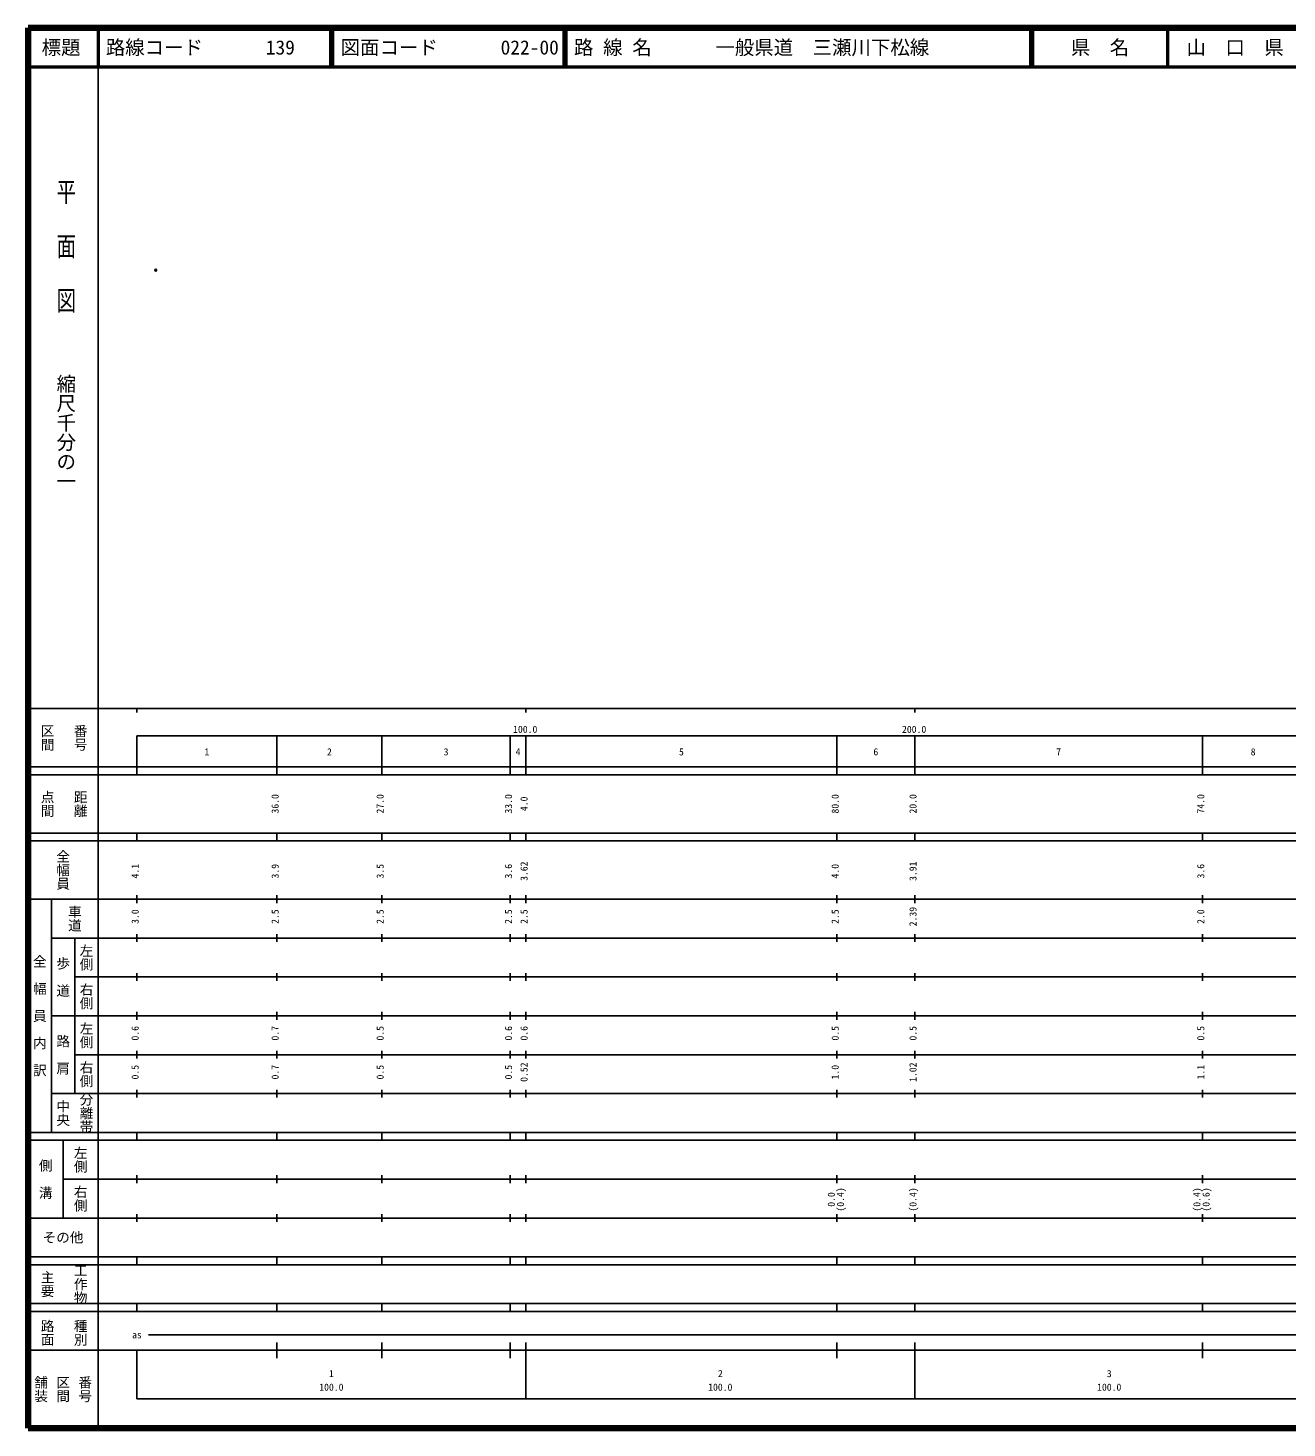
# Model space of a CAD drawing. Units: millimetres on the paper. Extents: x 40 to 680, y 20 to 380.
# Drawn here: x 40 to 363.7, y 20 to 380 of the extents above; entities that cross this region are included whole.
import ezdxf
from ezdxf.enums import TextEntityAlignment as Align

# ---------------------------------------------------------------- set-up
doc = ezdxf.new("R2010")
doc.units = ezdxf.units.MM
doc.header["$PDMODE"] = 32
doc.header["$PDSIZE"] = 0.5
doc.layers.add('M-OTRS', color=6, linetype='Continuous')
doc.layers.add('M-TTL-TXT', color=7, linetype='Continuous')
for name, color, linetype, lineweight in [('M-TTL', 2, 'Continuous', 140), ('M-TTL-BAND', 7, 'Continuous', 25), ('M-TTL-LINE', 7, 'Continuous', 50)]:
    doc.layers.add(name, color=color, linetype=linetype, lineweight=lineweight)
doc.styles.add('@ＭＳ ゴシック', font='')
doc.styles.add('ＭＳ ゴシック', font='')
doc.styles.get('@ＭＳ ゴシック').set_extended_font_data('@MS Gothic')
doc.styles.get('ＭＳ ゴシック').set_extended_font_data('MS Gothic')

msp = doc.modelspace()

# ---------------------------------------------------------------- linework, layer by layer
at = {"layer": 'M-OTRS'}
msp.add_point((72.831, 317.756), dxfattribs=at)
at = {"layer": 'M-TTL'}
for p, q in [((40, 380), (40, 20)), ((680, 380), (40, 380)), ((40, 20), (680, 20))]:
    msp.add_line(p, q, dxfattribs=at)
at = {"layer": 'M-TTL-BAND'}
for p, q in [((58, 370), (58, 20)), ((40, 205), (579, 205)), ((68, 205), (68, 204)), ((168, 205), (168, 204)), ((268, 205), (268, 204)), ((68, 198), (579, 198)), ((68, 198), (68, 188)), ((104, 188), (104, 198)), ((131, 188), (131, 198)), ((164, 188), (164, 198)), ((168, 188), (168, 198)), ((248, 188), (248, 198)), ((268, 188), (268, 198)), ((342, 188), (342, 198)), ((40, 190), (579, 190)), ((40, 188), (579, 188)), ((40, 173), (579, 173)), ((68, 171), (68, 173)), ((104, 171), (104, 173)), ((131, 171), (131, 173)), ((164, 171), (164, 173)), ((168, 171), (168, 173)), ((248, 171), (248, 173)), ((268, 171), (268, 173)), ((342, 171), (342, 173)), ((40, 171), (579, 171)), ((40, 156), (579, 156)), ((46, 96), (46, 156)), ((68, 155), (68, 157)), ((104, 155), (104, 157)), ((131, 155), (131, 157)), ((164, 155), (164, 157)), ((168, 155), (168, 157)), ((248, 155), (248, 157)), ((268, 155), (268, 157)), ((342, 155), (342, 157)), ((46, 146), (579, 146)), ((52, 146), (52, 106)), ((68, 145), (68, 147)), ((104, 145), (104, 147)), ((131, 145), (131, 147)), ((164, 145), (164, 147)), ((168, 145), (168, 147)), ((248, 145), (248, 147)), ((268, 145), (268, 147)), ((342, 145), (342, 147)), ((68, 135), (68, 137)), ((104, 135), (104, 137)), ((131, 135), (131, 137)), ((164, 135), (164, 137)), ((168, 135), (168, 137)), ((248, 135), (248, 137)), ((268, 135), (268, 137)), ((342, 135), (342, 137)), ((52, 136), (579, 136)), ((46, 126), (579, 126)), ((68, 125), (68, 127)), ((104, 125), (104, 127)), ((131, 125), (131, 127)), ((164, 125), (164, 127)), ((168, 125), (168, 127)), ((248, 125), (248, 127)), ((268, 125), (268, 127)), ((342, 125), (342, 127)), ((52, 116), (579, 116)), ((68, 115), (68, 117)), ((104, 115), (104, 117)), ((131, 115), (131, 117)), ((164, 115), (164, 117)), ((168, 115), (168, 117)), ((248, 115), (248, 117)), ((268, 115), (268, 117)), ((342, 115), (342, 117)), ((46, 106), (579, 106)), ((68, 105), (68, 107)), ((104, 105), (104, 107)), ((131, 105), (131, 107)), ((164, 105), (164, 107)), ((168, 105), (168, 107)), ((248, 105), (248, 107)), ((268, 105), (268, 107)), ((342, 105), (342, 107)), ((40, 96), (579, 96)), ((40, 94), (579, 94)), ((49, 94), (49, 74)), ((68, 94), (68, 96)), ((104, 94), (104, 96)), ((131, 94), (131, 96)), ((164, 94), (164, 96)), ((168, 94), (168, 96)), ((248, 94), (248, 96)), ((268, 94), (268, 96)), ((342, 94), (342, 96)), ((49, 84), (579, 84)), ((68, 83), (68, 85)), ((104, 83), (104, 85)), ((131, 83), (131, 85)), ((164, 83), (164, 85)), ((168, 83), (168, 85)), ((248, 83), (248, 85)), ((268, 83), (268, 85)), ((342, 83), (342, 85)), ((40, 74), (579, 74)), ((68, 73), (68, 75)), ((104, 73), (104, 75)), ((131, 73), (131, 75)), ((164, 73), (164, 75)), ((168, 73), (168, 75)), ((248, 73), (248, 75)), ((268, 73), (268, 75)), ((342, 73), (342, 75)), ((40, 64), (579, 64)), ((40, 62), (579, 62)), ((68, 62), (68, 64)), ((104, 62), (104, 64)), ((131, 62), (131, 64)), ((164, 62), (164, 64)), ((168, 62), (168, 64)), ((248, 62), (248, 64)), ((268, 62), (268, 64)), ((342, 62), (342, 64)), ((40, 52), (579, 52)), ((68, 50), (68, 52)), ((104, 50), (104, 52)), ((131, 50), (131, 52)), ((164, 50), (164, 52)), ((168, 50), (168, 52)), ((248, 50), (248, 52)), ((268, 50), (268, 52)), ((342, 50), (342, 52)), ((40, 50), (579, 50)), ((71, 44), (565, 44)), ((40, 40), (579, 40)), ((68, 40), (68, 27.5)), ((104, 38), (104, 42)), ((131, 38), (131, 42)), ((164, 38), (164, 42)), ((168, 27.5), (168, 42)), ((248, 38), (248, 42)), ((268, 27.5), (268, 42)), ((342, 38), (342, 42)), ((68, 27.5), (579, 27.5))]:
    msp.add_line(p, q, dxfattribs=at)
at = {"layer": 'M-TTL-LINE'}
for p, q in [((58, 380), (58, 370)), ((117.75, 380), (117.75, 370)), ((118.25, 380), (118.25, 370)), ((177.75, 380), (177.75, 370)), ((178.25, 380), (178.25, 370)), ((297.75, 380), (297.75, 370)), ((298.25, 380), (298.25, 370)), ((333, 380), (333, 370)), ((40, 370), (680, 370))]:
    msp.add_line(p, q, dxfattribs=at)

# ---------------------------------------------------------------- texts
at = {"layer": 'M-TTL-BAND', "style": '@ＭＳ ゴシック', "width": 1.4}
msp.add_text('平  面  図', height=3.666, rotation=270, dxfattribs=at).set_placement((49.777, 306.475), align=Align.MIDDLE_RIGHT)
at = {"layer": 'M-TTL-BAND', "style": '@ＭＳ ゴシック'}
msp.add_text('縮尺千分の一', height=3.666, rotation=270, dxfattribs=at).set_placement((49.777, 261.03), align=Align.MIDDLE_RIGHT)
for s, p in [('区間', (45, 197.5)), ('番号', (53.5, 197.5)), ('点間', (45, 180.5)), ('距離', (53.5, 180.5)), ('全幅員', (49, 163.5)), ('車道', (52, 151)), ('左側', (55, 141)), ('全\u3000幅\u3000員\u3000内\u3000訳', (43, 126)), ('歩\u3000道', (49, 136)), ('右側', (55, 131)), ('左側', (55, 121)), ('路\u3000肩', (49, 116)), ('右側', (55, 111)), ('分離帯', (55, 101)), ('中央', (49, 101)), ('左側', (53.5, 89)), ('側\u3000溝', (44.5, 84)), ('右側', (53.5, 79)), ('工作物', (53.5, 57)), ('主要', (45, 57)), ('路面', (45, 44.5)), ('種別', (53.5, 44.5)), ('舗装', (43.333, 30)), ('区間', (49, 30)), ('番号', (54.667, 30))]:
    msp.add_text(s, height=2.566, rotation=270, dxfattribs=at).set_placement(p, align=Align.MIDDLE_CENTER)
at = {"layer": 'M-TTL-BAND', "style": 'ＭＳ ゴシック'}
for s, p in [('100.0', (167.844, 198.195)), ('200.0', (267.844, 198.195)), ('1', (86, 192.405)), ('2', (117.5, 192.405)), ('3', (147.5, 192.405)), ('4', (166, 192.405)), ('5', (208, 192.405)), ('6', (258, 192.405)), ('7', (305, 192.405)), ('8', (355, 192.405)), ('as', (68, 42.5)), ('1', (118, 32.523)), ('2', (218, 32.523)), ('3', (318, 32.523)), ('100.0', (118, 29.033)), ('100.0', (218, 29.033)), ('100.0', (318, 29.033))]:
    msp.add_text(s, height=1.833, dxfattribs=at).set_placement(p, align=Align.BOTTOM_CENTER)
for s, p in [('36.0', (105, 180.5)), ('27.0', (132, 180.5)), ('33.0', (165, 180.5)), ('4.0', (169, 180.5)), ('80.0', (249, 180.5)), ('20.0', (269, 180.5)), ('74.0', (343, 180.5)), ('4.1', (69, 163.174)), ('3.9', (105, 163.174)), ('3.5', (132, 163.174)), ('3.6', (165, 163.174)), ('3.62', (169, 163.174)), ('4.0', (249, 163.174)), ('3.91', (269, 163.174)), ('3.6', (343, 163.174)), ('3.0', (69, 151.5)), ('2.5', (105, 151.5)), ('2.5', (132, 151.5)), ('2.5', (165, 151.5)), ('2.5', (169, 151.5)), ('2.5', (249, 151.5)), ('2.39', (269, 151.5)), ('2.0', (343, 151.5)), ('0.6', (69, 121.5)), ('0.7', (105, 121.5)), ('0.5', (132, 121.5)), ('0.6', (165, 121.5)), ('0.6', (169, 121.5)), ('0.5', (249, 121.5)), ('0.5', (269, 121.5)), ('0.5', (343, 121.5)), ('0.5', (69, 111.5)), ('0.7', (105, 111.5)), ('0.5', (132, 111.5)), ('0.5', (165, 111.5)), ('0.52', (169, 111.5)), ('1.0', (249, 111.5)), ('1.02', (269, 111.5)), ('1.1', (343, 111.5)), ('0.0', (248, 78.764)), ('(0.4)', (250.37, 78.764)), ('(0.4)', (269, 78.764)), ('(0.4)', (342, 78.764)), ('(0.6)', (344.37, 78.764))]:
    msp.add_text(s, height=1.833, rotation=90, dxfattribs=at).set_placement(p, align=Align.BOTTOM_CENTER)
msp.add_text('その他', height=2.566, dxfattribs=at).set_placement((49, 69), align=Align.MIDDLE_CENTER)
at = {"layer": 'M-TTL-TXT', "style": 'ＭＳ ゴシック'}
for s, p in [('標題', (48.5, 375)), ('県\u3000名', (315.625, 375)), ('山\u3000口\u3000県', (350.375, 375))]:
    msp.add_text(s, height=3.666, dxfattribs=at).set_placement(p, align=Align.MIDDLE_CENTER)
for s, p in [('路線コード', (60, 375)), ('139', (101.142, 375)), ('図面コード', (120.38, 375)), ('022-00', (161.521, 375)), ('路 線 名', (180.38, 375)), ('一般県道\u3000三瀬川下松線', (216.734, 375))]:
    msp.add_text(s, height=3.666, dxfattribs=at).set_placement(p, align=Align.MIDDLE_LEFT)

doc.saveas('drawing.dxf')
